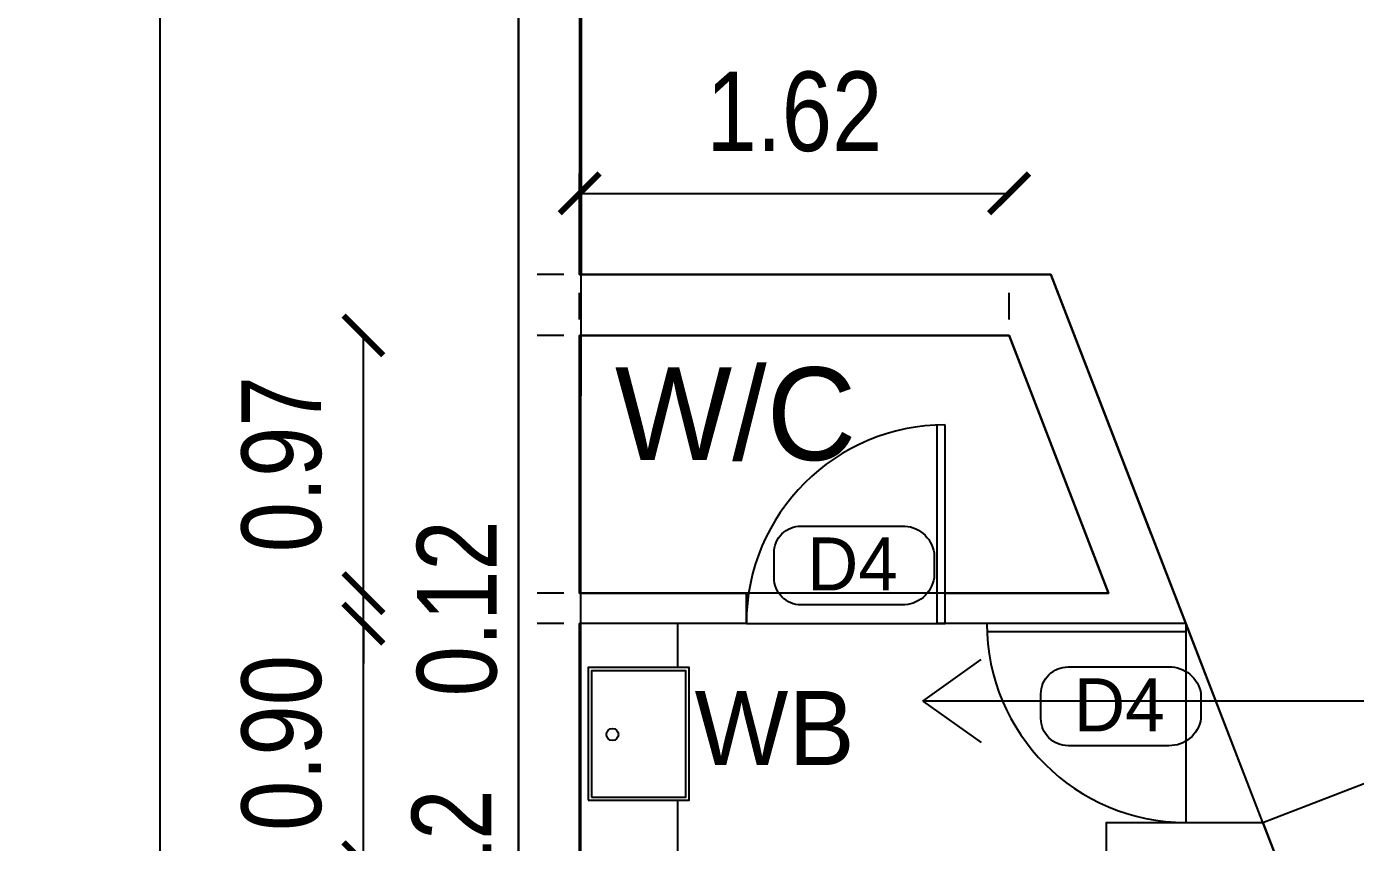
# Model space of a CAD drawing. Header units: metres. Extents: x 1422408 to 2267285, y 4015 to 80428.
# Drawn here: x 2267053.85 to 2267058.86, y 4063.66 to 4066.73 of the extents above; entities that cross this region are included whole.
import ezdxf
from ezdxf.enums import TextEntityAlignment as Align

# ---------------------------------------------------------------- set-up
doc = ezdxf.new("R2010")
doc.units = ezdxf.units.M
doc.header["$LTSCALE"] = 3.5
doc.header["$MEASUREMENT"] = 0
doc.linetypes.add('DOT2', pattern=[0.125, 0, -0.125])
doc.layers.get('0').update_dxf_attribs({"linetype": 'CONTINUOUS'})
doc.layers.get('DEFPOINTS').update_dxf_attribs({"linetype": 'CONTINUOUS'})
for name, color, linetype in [('A-ANNO-TITLE', 7, 'CONTINUOUS'), ('BLK_1_FLR_0_CARPET_AREA', 10, 'CONTINUOUS'), ('BLK_1_FLR_0_REGULAR_ROOM_1', 117, 'CONTINUOUS'), ('BLK_1_FLR_0_WATER_CLOSET', 213, 'CONTINUOUS'), ('BLK_1_LVL_0_BLDG_FOOT_PRINT', 1, 'CONTINUOUS'), ('BLK_1_LVL_0_SIDE_SETBACK2', 102, 'CONTINUOUS'), ('DOOR', 8, 'CONTINUOUS'), ('ID', 3, 'CONTINUOUS'), ('rm no', 57, 'CONTINUOUS'), ('WALL', 125, 'CONTINUOUS')]:
    doc.layers.add(name, color=color, linetype=linetype)
for name, color, linetype, plot in [('BLK_1_COVERED_AREA', 140, 'CONTINUOUS', False), ('BLK_1_FLR_0_BLT_UP_AREA', 1, 'CONTINUOUS', False), ('BLK_1_MAX_HEIGHT_CAL_SET_BACK', 6, 'CONTINUOUS', False)]:
    doc.layers.add(name, color=color, linetype=linetype, plot=plot)
doc.layers.add('BLK_1_FIRE_TENDER_MOVEMENT', color=161, linetype='CONTINUOUS', lineweight=0)
doc.styles.add('ID', font='GOTHIC.TTF', dxfattribs={"width": 0.85})
doc.styles.add('USA TEXT', font='GOTHIC.TTF')
doc.dimstyles.new('1-100-ID', dxfattribs={"dimtxt": 0.3, "dimasz": 0.15, "dimexe": 0.1, "dimexo": 0.06, "dimgap": 0.15, "dimtad": 1, "dimzin": 3, "dimdsep": 46, "dimtxsty": 'ID', "dimblk": 'ARCHTICK', "dimcen": 0, "dimclrd": 252, "dimclre": 252, "dimclrt": 3, "dimadec": 0, "dimazin": 0, "dimtfac": 1, "dimtix": 1, "dimtmove": 2, "dimatfit": 3, "dimldrblk": 'OPEN90', "dimfxl": 0, "dimtolj": 1, "dimtzin": 0, "dimarcsym": 0})
doc.dimstyles.get("Standard").update_dxf_attribs({"dimtxt": 0.18, "dimasz": 0.18, "dimexe": 0.18, "dimexo": 0.0625, "dimgap": 0.09, "dimtad": 0, "dimtih": 1, "dimtoh": 1, "dimdec": 4, "dimzin": 0, "dimdsep": 46, "dimtxsty": 'Standard', "dimcen": 0.09, "dimadec": 0, "dimazin": 0, "dimtfac": 1, "dimtdec": 4, "dimtofl": 0, "dimtmove": 0, "dimatfit": 3, "dimfxl": 1, "dimtolj": 1, "dimtzin": 0, "dimarcsym": 0})

# ---------------------------------------------------------------- blocks, each defined once
blk = doc.blocks.new('_ArchTick')
at = {"color": 0, "linetype": 'ByBlock', "const_width": 0.15}
blk.add_lwpolyline([(-0.5, -0.5), (0.5, 0.5)], dxfattribs=at)
blk = doc.blocks.new('*D138')
at = {"layer": 'DEFPOINTS', "color": 0, "ltscale": 400, "transparency": 16777216}
for p in [(2267056.4871, 4070.1532), (2267061.4699, 4054.9082), (2267066.6753, 4054.9082)]:
    blk.add_point(p, dxfattribs=at)
at = {"layer": 'ID', "color": 252, "linetype": 'DOT2', "lineweight": -2, "ltscale": 400, "transparency": 16777216}
for p, q in [((2267056.5471, 4070.1532), (2267066.7753, 4070.1532)), ((2267061.5299, 4054.9082), (2267066.7753, 4054.9082))]:
    blk.add_line(p, q, dxfattribs=at)
at = {"layer": 'ID', "color": 252, "lineweight": -2, "ltscale": 400, "transparency": 16777216}
blk.add_line((2267066.6753, 4070.1532), (2267066.6753, 4054.9082), dxfattribs=at)
at = {"layer": 'ID', "color": 252, "lineweight": -2, "ltscale": 400, "transparency": 16777216, "xscale": 0.15, "yscale": 0.15, "zscale": 0.15}
for p, rotation in [((2267066.6753, 4070.1532), 90), ((2267066.6753, 4054.9082), 270)]:
    blk.add_blockref('_ArchTick', p, dxfattribs=dict(at, rotation=rotation))
at = {"layer": 'ID', "color": 3, "ltscale": 400, "transparency": 16777216, "insert": (2267066.3678, 4062.5307), "char_height": 0.3, "attachment_point": 5, "rotation": 90, "style": 'ID'}
blk.add_mtext('\\A1;15.25', dxfattribs=at)
blk = doc.blocks.new('_Open90')
at = {"color": 0, "linetype": 'ByBlock', "lineweight": -2}
for p, q in [((-0.5, 0.5), (0, 0)), ((0, 0), (-1, 0)), ((0, 0), (-0.5, -0.5))]:
    blk.add_line(p, q, dxfattribs=at)
blk = doc.blocks.new('*D143')
at = {"layer": 'DEFPOINTS', "color": 0, "ltscale": 400, "transparency": 16777216}
for p in [(2267055.7299, 4070.3832), (2267067.3989, 4070.3832), (2267061.4056, 4039.2132)]:
    blk.add_point(p, dxfattribs=at)
at = {"layer": 'ID', "color": 252, "linetype": 'DOT2', "lineweight": -2, "ltscale": 400, "transparency": 16777216}
for p, q in [((2267055.7899, 4070.3832), (2267067.4989, 4070.3832)), ((2267061.4656, 4039.2132), (2267067.4989, 4039.2132))]:
    blk.add_line(p, q, dxfattribs=at)
at = {"layer": 'ID', "color": 252, "lineweight": -2, "ltscale": 400, "transparency": 16777216}
blk.add_line((2267067.3989, 4039.2132), (2267067.3989, 4070.3832), dxfattribs=at)
at = {"layer": 'ID', "color": 252, "lineweight": -2, "ltscale": 400, "transparency": 16777216, "xscale": 0.15, "yscale": 0.15, "zscale": 0.15}
for p, rotation in [((2267067.3989, 4070.3832), 90), ((2267067.3989, 4039.2132), 270)]:
    blk.add_blockref('_ArchTick', p, dxfattribs=dict(at, rotation=rotation))
at = {"layer": 'ID', "color": 3, "ltscale": 400, "transparency": 16777216, "insert": (2267067.0913, 4054.7982), "char_height": 0.3, "attachment_point": 5, "rotation": 90, "style": 'ID'}
blk.add_mtext('\\A1;31.17', dxfattribs=at)
blk = doc.blocks.new('*D94')
at = {"layer": 'DEFPOINTS', "color": 0, "ltscale": 400, "transparency": 16777216}
for p in [(2267053.55, 4065.7989), (2267055.931, 4065.7989), (2267055.931, 4065.5689)]:
    blk.add_point(p, dxfattribs=at)
at = {"layer": 'ID', "color": 252, "lineweight": -2, "ltscale": 400, "transparency": 16777216}
for p, q in [((2267053.55, 4065.7989), (2267053.55, 4065.9489)), ((2267053.55, 4065.5689), (2267053.55, 4065.7989)), ((2267053.55, 4065.5689), (2267053.55, 4065.4189))]:
    blk.add_line(p, q, dxfattribs=at)
at = {"layer": 'ID', "color": 252, "linetype": 'DOT2', "lineweight": -2, "ltscale": 400, "transparency": 16777216}
for p, q in [((2267055.871, 4065.7989), (2267053.45, 4065.7989)), ((2267055.871, 4065.5689), (2267053.45, 4065.5689))]:
    blk.add_line(p, q, dxfattribs=at)
at = {"layer": 'ID', "color": 252, "lineweight": -2, "ltscale": 400, "transparency": 16777216, "xscale": 0.15, "yscale": 0.15, "zscale": 0.15}
for p, rotation in [((2267053.55, 4065.7989), 270), ((2267053.55, 4065.5689), 90)]:
    blk.add_blockref('_ArchTick', p, dxfattribs=dict(at, rotation=rotation))
at = {"layer": 'ID', "color": 3, "ltscale": 400, "transparency": 16777216, "insert": (2267053.2424, 4065.6839), "char_height": 0.3, "attachment_point": 5, "rotation": 90, "style": 'ID'}
blk.add_mtext('\\A1;0.23', dxfattribs=at)
blk = doc.blocks.new('*D95')
at = {"layer": 'DEFPOINTS', "color": 0, "ltscale": 400, "transparency": 16777216}
for p in [(2267053.55, 4070.1532), (2267055.701, 4070.1532), (2267055.931, 4065.7989)]:
    blk.add_point(p, dxfattribs=at)
at = {"layer": 'ID', "color": 252, "linetype": 'DOT2', "lineweight": -2, "ltscale": 400, "transparency": 16777216}
for p, q in [((2267055.641, 4070.1532), (2267053.45, 4070.1532)), ((2267055.871, 4065.7989), (2267053.45, 4065.7989))]:
    blk.add_line(p, q, dxfattribs=at)
at = {"layer": 'ID', "color": 252, "lineweight": -2, "ltscale": 400, "transparency": 16777216}
blk.add_line((2267053.55, 4065.7989), (2267053.55, 4070.1532), dxfattribs=at)
at = {"layer": 'ID', "color": 252, "lineweight": -2, "ltscale": 400, "transparency": 16777216, "xscale": 0.15, "yscale": 0.15, "zscale": 0.15}
for p, rotation in [((2267053.55, 4070.1532), 90), ((2267053.55, 4065.7989), 270)]:
    blk.add_blockref('_ArchTick', p, dxfattribs=dict(at, rotation=rotation))
at = {"layer": 'ID', "color": 3, "ltscale": 400, "transparency": 16777216, "insert": (2267053.2424, 4067.9761), "char_height": 0.3, "attachment_point": 5, "rotation": 90, "style": 'ID'}
blk.add_mtext('\\A1;4.35', dxfattribs=at)
blk = doc.blocks.new('*D108')
at = {"layer": 'DEFPOINTS', "color": 0, "ltscale": 400, "transparency": 16777216}
for p in [(2267055.1161, 4063.5818), (2267055.931, 4063.5818), (2267055.931, 4063.4668)]:
    blk.add_point(p, dxfattribs=at)
at = {"layer": 'ID', "color": 252, "lineweight": -2, "ltscale": 400, "transparency": 16777216}
for p, q in [((2267055.1161, 4063.5818), (2267055.1161, 4063.7318)), ((2267055.1161, 4063.4668), (2267055.1161, 4063.5818)), ((2267055.1161, 4063.4668), (2267055.1161, 4063.3168))]:
    blk.add_line(p, q, dxfattribs=at)
at = {"layer": 'ID', "color": 252, "linetype": 'DOT2', "lineweight": -2, "ltscale": 400, "transparency": 16777216}
for p, q in [((2267055.871, 4063.5818), (2267055.0161, 4063.5818)), ((2267055.871, 4063.4668), (2267055.0161, 4063.4668))]:
    blk.add_line(p, q, dxfattribs=at)
at = {"layer": 'ID', "color": 252, "lineweight": -2, "ltscale": 400, "transparency": 16777216, "xscale": 0.15, "yscale": 0.15, "zscale": 0.15}
for p, rotation in [((2267055.1161, 4063.5818), 270), ((2267055.1161, 4063.4668), 90)]:
    blk.add_blockref('_ArchTick', p, dxfattribs=dict(at, rotation=rotation))
at = {"layer": 'ID', "color": 3, "ltscale": 400, "transparency": 16777216, "insert": (2267055.4501, 4063.5243), "char_height": 0.3, "attachment_point": 5, "rotation": 90, "style": 'ID'}
blk.add_mtext('\\A1;0.12', dxfattribs=at)
blk = doc.blocks.new('*D109')
at = {"layer": 'DEFPOINTS', "color": 0, "ltscale": 400, "transparency": 16777216}
for p in [(2267055.1161, 4064.4818), (2267055.931, 4064.4818), (2267055.931, 4063.5818)]:
    blk.add_point(p, dxfattribs=at)
at = {"layer": 'ID', "color": 252, "lineweight": -2, "ltscale": 400, "transparency": 16777216}
for p, q in [((2267055.1161, 4064.4818), (2267055.1161, 4064.6318)), ((2267055.1161, 4063.5818), (2267055.1161, 4064.4818)), ((2267055.1161, 4063.5818), (2267055.1161, 4063.4318))]:
    blk.add_line(p, q, dxfattribs=at)
at = {"layer": 'ID', "color": 252, "linetype": 'DOT2', "lineweight": -2, "ltscale": 400, "transparency": 16777216}
for p, q in [((2267055.871, 4064.4818), (2267055.0161, 4064.4818)), ((2267055.871, 4063.5818), (2267055.0161, 4063.5818))]:
    blk.add_line(p, q, dxfattribs=at)
at = {"layer": 'ID', "color": 252, "lineweight": -2, "ltscale": 400, "transparency": 16777216, "xscale": 0.15, "yscale": 0.15, "zscale": 0.15}
for p, rotation in [((2267055.1161, 4064.4818), 270), ((2267055.1161, 4063.5818), 90)]:
    blk.add_blockref('_ArchTick', p, dxfattribs=dict(at, rotation=rotation))
at = {"layer": 'ID', "color": 3, "ltscale": 400, "transparency": 16777216, "insert": (2267054.8086, 4064.0318), "char_height": 0.3, "attachment_point": 5, "rotation": 90, "style": 'ID'}
blk.add_mtext('\\A1;0.90', dxfattribs=at)
blk = doc.blocks.new('*D110')
at = {"layer": 'DEFPOINTS', "color": 0, "ltscale": 400, "transparency": 16777216}
for p in [(2267055.1161, 4064.5968), (2267055.931, 4064.5968), (2267055.931, 4064.4818)]:
    blk.add_point(p, dxfattribs=at)
at = {"layer": 'ID', "color": 252, "lineweight": -2, "ltscale": 400, "transparency": 16777216}
for p, q in [((2267055.1161, 4064.5968), (2267055.1161, 4064.7468)), ((2267055.1161, 4064.4818), (2267055.1161, 4064.5968)), ((2267055.1161, 4064.4818), (2267055.1161, 4064.3318))]:
    blk.add_line(p, q, dxfattribs=at)
at = {"layer": 'ID', "color": 252, "linetype": 'DOT2', "lineweight": -2, "ltscale": 400, "transparency": 16777216}
for p, q in [((2267055.871, 4064.5968), (2267055.0161, 4064.5968)), ((2267055.871, 4064.4818), (2267055.0161, 4064.4818))]:
    blk.add_line(p, q, dxfattribs=at)
at = {"layer": 'ID', "color": 252, "lineweight": -2, "ltscale": 400, "transparency": 16777216, "xscale": 0.15, "yscale": 0.15, "zscale": 0.15}
for p, rotation in [((2267055.1161, 4064.5968), 270), ((2267055.1161, 4064.4818), 90)]:
    blk.add_blockref('_ArchTick', p, dxfattribs=dict(at, rotation=rotation))
at = {"layer": 'ID', "color": 3, "ltscale": 400, "transparency": 16777216, "insert": (2267055.4698, 4064.5393), "char_height": 0.3, "attachment_point": 5, "rotation": 90, "style": 'ID'}
blk.add_mtext('\\A1;0.12', dxfattribs=at)
blk = doc.blocks.new('*D111')
at = {"layer": 'DEFPOINTS', "color": 0, "ltscale": 400, "transparency": 16777216}
for p in [(2267055.1161, 4065.5689), (2267055.931, 4065.5689), (2267055.931, 4064.5968)]:
    blk.add_point(p, dxfattribs=at)
at = {"layer": 'ID', "color": 252, "linetype": 'DOT2', "lineweight": -2, "ltscale": 400, "transparency": 16777216}
for p, q in [((2267055.871, 4065.5689), (2267055.0161, 4065.5689)), ((2267055.871, 4064.5968), (2267055.0161, 4064.5968))]:
    blk.add_line(p, q, dxfattribs=at)
at = {"layer": 'ID', "color": 252, "lineweight": -2, "ltscale": 400, "transparency": 16777216}
blk.add_line((2267055.1161, 4064.5968), (2267055.1161, 4065.5689), dxfattribs=at)
at = {"layer": 'ID', "color": 252, "lineweight": -2, "ltscale": 400, "transparency": 16777216, "xscale": 0.15, "yscale": 0.15, "zscale": 0.15}
for p, rotation in [((2267055.1161, 4065.5689), 90), ((2267055.1161, 4064.5968), 270)]:
    blk.add_blockref('_ArchTick', p, dxfattribs=dict(at, rotation=rotation))
at = {"layer": 'ID', "color": 3, "ltscale": 400, "transparency": 16777216, "insert": (2267054.8086, 4065.0828), "char_height": 0.3, "attachment_point": 5, "rotation": 90, "style": 'ID'}
blk.add_mtext('\\A1;0.97', dxfattribs=at)
blk = doc.blocks.new('*D122')
at = {"layer": 'DEFPOINTS', "color": 0, "ltscale": 400, "transparency": 16777216}
for p in [(2267053.55, 4065.5689), (2267056.2454, 4065.5689), (2267056.2454, 4062.4946)]:
    blk.add_point(p, dxfattribs=at)
at = {"layer": 'ID', "color": 252, "linetype": 'DOT2', "lineweight": -2, "ltscale": 400, "transparency": 16777216}
for p, q in [((2267056.1854, 4065.5689), (2267053.45, 4065.5689)), ((2267056.1854, 4062.4946), (2267053.45, 4062.4946))]:
    blk.add_line(p, q, dxfattribs=at)
at = {"layer": 'ID', "color": 252, "lineweight": -2, "ltscale": 400, "transparency": 16777216}
blk.add_line((2267053.55, 4062.4946), (2267053.55, 4065.5689), dxfattribs=at)
at = {"layer": 'ID', "color": 252, "lineweight": -2, "ltscale": 400, "transparency": 16777216, "xscale": 0.15, "yscale": 0.15, "zscale": 0.15}
for p, rotation in [((2267053.55, 4065.5689), 90), ((2267053.55, 4062.4946), 270)]:
    blk.add_blockref('_ArchTick', p, dxfattribs=dict(at, rotation=rotation))
at = {"layer": 'ID', "color": 3, "ltscale": 400, "transparency": 16777216, "insert": (2267053.2424, 4064.0318), "char_height": 0.3, "attachment_point": 5, "rotation": 90, "style": 'ID'}
blk.add_mtext('\\A1;3.07', dxfattribs=at)
blk = doc.blocks.new('*D123')
at = {"layer": 'DEFPOINTS', "color": 0, "ltscale": 400, "transparency": 16777216}
for p in [(2267057.5496, 4066.1043), (2267055.931, 4065.5689), (2267057.5496, 4065.5689)]:
    blk.add_point(p, dxfattribs=at)
at = {"layer": 'ID', "color": 252, "linetype": 'DOT2', "lineweight": -2, "ltscale": 400, "transparency": 16777216}
for p, q in [((2267055.931, 4065.6289), (2267055.931, 4066.2043)), ((2267057.5496, 4065.6289), (2267057.5496, 4066.2043))]:
    blk.add_line(p, q, dxfattribs=at)
at = {"layer": 'ID', "color": 252, "lineweight": -2, "ltscale": 400, "transparency": 16777216}
blk.add_line((2267055.931, 4066.1043), (2267057.5496, 4066.1043), dxfattribs=at)
at = {"layer": 'ID', "color": 252, "lineweight": -2, "ltscale": 400, "transparency": 16777216, "xscale": 0.15, "yscale": 0.15, "zscale": 0.15, "rotation": 180}
blk.add_blockref('_ArchTick', (2267055.931, 4066.1043), dxfattribs=at)
at = {"layer": 'ID', "color": 252, "lineweight": -2, "ltscale": 400, "transparency": 16777216, "xscale": 0.15, "yscale": 0.15, "zscale": 0.15}
blk.add_blockref('_ArchTick', (2267057.5496, 4066.1043), dxfattribs=at)
at = {"layer": 'ID', "color": 3, "ltscale": 400, "transparency": 16777216, "insert": (2267056.7403, 4066.4118), "char_height": 0.3, "attachment_point": 5, "style": 'ID'}
blk.add_mtext('\\A1;1.62', dxfattribs=at)
blk = doc.blocks.new('*D302')
at = {"layer": 'BLK_1_MAX_HEIGHT_CAL_SET_BACK', "color": 0, "lineweight": -2, "transparency": 16777216}
for p, q in [((2267055.7935, 4075.9871), (2267054.1688, 4075.9871)), ((2267054.3488, 4075.8071), (2267054.3488, 4057.6648)), ((2267054.3488, 4039.1626), (2267054.3488, 4057.3048)), ((2267055.8685, 4038.9826), (2267054.1688, 4038.9826))]:
    blk.add_line(p, q, dxfattribs=at)
at = {"layer": 'BLK_1_MAX_HEIGHT_CAL_SET_BACK', "color": 0, "transparency": 16777216}
for points in [[(2267054.3188, 4075.8071), (2267054.3788, 4075.8071), (2267054.3488, 4075.9871)], [(2267054.3188, 4039.1626), (2267054.3788, 4039.1626), (2267054.3488, 4038.9826)]]:
    blk.add_solid(points, dxfattribs=at)
at = {"layer": 'DEFPOINTS', "color": 0, "transparency": 16777216}
for p in [(2267054.3488, 4075.9871), (2267055.856, 4075.9871), (2267055.931, 4038.9826)]:
    blk.add_point(p, dxfattribs=at)
at = {"layer": 'BLK_1_MAX_HEIGHT_CAL_SET_BACK', "color": 0, "transparency": 16777216, "insert": (2267054.3488, 4057.4848), "char_height": 0.18, "attachment_point": 5}
blk.add_mtext('\\A1;37.0045', dxfattribs=at)

msp = doc.modelspace()

# ---------------------------------------------------------------- linework, layer by layer
at = {"layer": 'BLK_1_COVERED_AREA'}
msp.add_lwpolyline([(2267038.93293, 4038.98323), (2267064.95356, 4038.98323), (2267064.95356, 4047.05791), (2267061.1333, 4056.93823), (2267055.93293, 4056.93823), (2267055.9386, 4070.38323), (2267030.93293, 4070.38323), (2267030.93293, 4059.18652), (2267032.77373, 4054.45823), (2267038.93293, 4054.45823)], close=True, dxfattribs=at)
at = {"layer": 'BLK_1_FIRE_TENDER_MOVEMENT'}
msp.add_lwpolyline([(2267064.95356, 4038.98324), (2267068.45356, 4038.98335), (2267068.45356, 4047.711), (2267059.68725, 4070.38323), (2267055.93861, 4070.38323), (2267055.93861, 4065.7989), (2267057.70729, 4065.7989), (2267064.95356, 4047.05791)], close=True, dxfattribs=at)
at = {"layer": 'BLK_1_FLR_0_BLT_UP_AREA', "color": 45}
msp.add_lwpolyline([(2267038.93293, 4038.98323), (2267064.95356, 4038.98323), (2267064.95356, 4047.05791), (2267061.1333, 4056.93823), (2267055.93293, 4056.93823), (2267055.9386, 4070.38323), (2267030.93293, 4070.38323), (2267030.93293, 4059.18652), (2267032.77373, 4054.45823), (2267038.93293, 4054.45823)], close=True, dxfattribs=at)
at = {"layer": 'BLK_1_FLR_0_CARPET_AREA', "color": 14}
msp.add_lwpolyline([(2267044.74603, 4070.15323), (2267050.11603, 4070.15323), (2267050.11603, 4069.58523), (2267050.41603, 4069.58523), (2267050.41603, 4070.15323), (2267055.70103, 4070.15323), (2267055.70103, 4070.03523), (2267055.05803, 4070.03523), (2267055.05803, 4069.73523), (2267055.70103, 4069.73523), (2267055.70103, 4062.72823), (2267054.52603, 4062.72823), (2267054.52603, 4062.33823), (2267055.70103, 4062.33823), (2267055.70103, 4055.65823), (2267055.93103, 4055.65823), (2267055.93103, 4056.70823), (2267058.33103, 4056.70823), (2267058.33103, 4054.90823), (2267055.70103, 4054.90823)], dxfattribs=at)
msp.add_lwpolyline([(2267055.93103, 4062.4946), (2267057.05146, 4062.4946), (2267057.05222, 4063.58175), (2267057.1657, 4063.58175), (2267057.16646, 4062.4946), (2267058.73693, 4062.4946), (2267058.36146, 4063.46675), (2267057.91646, 4063.46675), (2267057.91646, 4063.73175), (2267058.50567, 4063.73175), (2267058.21657, 4064.48175), (2267057.30935, 4064.48175), (2267057.30935, 4064.59675), (2267057.92503, 4064.59675), (2267057.54956, 4065.5689), (2267055.93103, 4065.5689), (2267055.93103, 4064.59675), (2267056.55935, 4064.59675), (2267056.55935, 4064.48175), (2267055.93103, 4064.48175), (2267055.93103, 4063.58175), (2267056.30146, 4063.58175), (2267056.30146, 4063.46675), (2267055.93103, 4063.46675)], close=True, dxfattribs=at)
at = {"layer": 'BLK_1_FLR_0_REGULAR_ROOM_1', "color": 4}
msp.add_lwpolyline([(2267039.16103, 4039.21323), (2267055.70103, 4039.20823), (2267055.70103, 4054.90823), (2267058.33103, 4054.90823), (2267058.33103, 4056.70823), (2267055.70103, 4056.70823), (2267055.70103, 4070.15823), (2267042.79103, 4070.15323), (2267042.79103, 4062.75823), (2267039.16103, 4062.75823)], close=True, dxfattribs=at)
at = {"layer": 'BLK_1_FLR_0_WATER_CLOSET'}
msp.add_lwpolyline([(2267055.93103, 4064.59675), (2267055.93103, 4065.5689), (2267057.54956, 4065.5689), (2267057.92503, 4064.59675)], close=True, dxfattribs=at)
at = {"layer": 'BLK_1_LVL_0_BLDG_FOOT_PRINT'}
msp.add_lwpolyline([(2267057.70729, 4065.7989), (2267055.93103, 4065.7989), (2267055.9386, 4070.38323), (2267030.93293, 4070.38323), (2267030.93293, 4059.18652), (2267032.77373, 4054.45823), (2267038.93293, 4054.45823), (2267038.93293, 4051.25783), (2267036.53103, 4051.25783), (2267036.53103, 4048.05783), (2267035.93103, 4048.05783), (2267035.93103, 4043.85783), (2267036.33103, 4043.85783), (2267036.33103, 4042.25783), (2267038.93293, 4042.25783), (2267038.93293, 4038.98323), (2267064.95356, 4038.98323), (2267064.95356, 4047.05791)], close=True, dxfattribs=at)
at = {"layer": 'BLK_1_LVL_0_SIDE_SETBACK2'}
msp.add_lwpolyline([(2267064.95356, 4038.98323), (2267064.95356, 4047.05791), (2267057.70729, 4065.7989), (2267055.93103, 4065.7989), (2267055.93859, 4070.38323), (2267064.94017, 4070.38323), (2267075.95256, 4038.98353)], close=True, dxfattribs=at)
at = {"layer": 'DOOR'}
for p, q in [((2267057.279, 4064.48175), (2267057.279, 4065.23175)), ((2267057.30935, 4064.48175), (2267057.30935, 4065.23175)), ((2267056.55935, 4064.48175), (2267057.30935, 4064.48175)), ((2267057.30935, 4064.48175), (2267057.279, 4064.48175)), ((2267058.216, 4064.48175), (2267057.466, 4064.48175)), ((2267058.216, 4064.48175), (2267058.216, 4063.73175)), ((2267058.50567, 4063.73175), (2267058.216, 4064.48175)), ((2267058.216, 4064.4514), (2267057.466, 4064.4514))]:
    msp.add_line(p, q, dxfattribs=at)
for centre, start, end in [((2267057.30935, 4064.48175), 90, 180), ((2267058.216, 4064.48175), 180, 270)]:
    msp.add_arc(centre, 0.75, start, end, dxfattribs=at)
at = {"layer": 'ID', "color": 8, "ltscale": 400}
for p, q in [((2267056.30146, 4064.31593), (2267056.30146, 4064.48175)), ((2267056.30146, 4063.58175), (2267056.30146, 4063.81603))]:
    msp.add_line(p, q, dxfattribs=at)
for points in [[(2267055.96323, 4063.81603), (2267056.34368, 4063.81603), (2267056.34368, 4064.31593), (2267055.96323, 4064.31593)], [(2267055.97523, 4063.82803), (2267056.33168, 4063.82803), (2267056.33168, 4064.30393), (2267055.97523, 4064.30393)]]:
    msp.add_lwpolyline(points, close=True, dxfattribs=at)
at = {"layer": 'ID', "color": 6, "ltscale": 400}
for points in [[(2267057.22486, 4064.18983), (2267057.44442, 4064.34625)], [(2267060.29295, 4064.18983), (2267057.22486, 4064.18983)], [(2267057.22486, 4064.18983), (2267057.44442, 4064.0334)]]:
    msp.add_lwpolyline(points, dxfattribs=at)
at = {"layer": 'ID', "color": 0, "ltscale": 400}
msp.add_lwpolyline([(2267058.50567, 4063.73175), (2267059.43851, 4064.09204), (2267061.00022, 4060.04852), (2267060.06738, 4059.68823)], dxfattribs=at)
at = {"layer": 'ID', "color": 8, "ltscale": 400}
msp.add_circle((2267056.05438, 4064.06384), 0.02264, dxfattribs=at)
at = {"layer": 'rm no', "color": 205}
for points in [[(2267056.66368, 4064.70191), (2267056.66368, 4064.74834, -1), (2267056.66368, 4064.74834, -0.415431), (2267056.7659, 4064.84996), (2267057.14531, 4064.84996, -0.3781048), (2267057.26678, 4064.74834), (2267057.26678, 4064.65487, -0.3771862), (2267057.14531, 4064.55265), (2267057.14531, 4064.55265), (2267056.7659, 4064.55265, -0.4142136), (2267056.66368, 4064.65487), (2267056.66368, 4064.74834)], [(2267057.66973, 4064.1707), (2267057.66973, 4064.21714, -1), (2267057.66973, 4064.21714, -0.415431), (2267057.77195, 4064.31876), (2267058.15136, 4064.31876, -0.3781048), (2267058.27283, 4064.21714), (2267058.27283, 4064.12367, -0.3771862), (2267058.15136, 4064.02144), (2267058.15136, 4064.02144), (2267057.77195, 4064.02144, -0.4142136), (2267057.66973, 4064.12367), (2267057.66973, 4064.21714)]]:
    msp.add_lwpolyline(points, format="xyb", dxfattribs=at)
at = {"layer": 'WALL', "ltscale": 400}
for p, q in [((2267055.93103, 4070.38323), (2267055.93103, 4065.7989)), ((2267055.70103, 4070.15323), (2267055.70103, 4058.70823)), ((2267055.93103, 4065.7989), (2267057.70729, 4065.7989)), ((2267058.08573, 4064.81906), (2267057.70729, 4065.7989)), ((2267055.93103, 4065.5689), (2267057.54956, 4065.5689)), ((2267055.93103, 4064.59675), (2267055.93103, 4065.5689)), ((2267057.92503, 4064.59675), (2267057.54956, 4065.5689)), ((2267055.93103, 4064.59675), (2267056.55935, 4064.59675)), ((2267056.55935, 4064.48175), (2267056.55935, 4064.59675)), ((2267057.30935, 4064.59675), (2267057.92503, 4064.59675)), ((2267057.30935, 4064.48175), (2267057.30935, 4064.59675)), ((2267055.93103, 4063.58175), (2267055.93103, 4064.48175)), ((2267056.55935, 4064.48175), (2267055.93103, 4064.48175)), ((2267057.51419, 4064.48175), (2267057.30935, 4064.48175)), ((2267057.91646, 4063.46675), (2267057.91646, 4063.73175)), ((2267057.91646, 4063.73175), (2267058.50567, 4063.73175))]:
    msp.add_line(p, q, dxfattribs=at)
for points in [[(2267055.93103, 4065.7989), (2267057.70729, 4065.7989), (2267058.216, 4064.48175), (2267057.30935, 4064.48175)], [(2267056.55935, 4064.48175), (2267055.93103, 4064.48175)], [(2267058.50567, 4063.73175), (2267060.06738, 4059.68823), (2267059.82083, 4059.68823)]]:
    msp.add_lwpolyline(points, dxfattribs=at)

# ---------------------------------------------------------------- texts
at = {"layer": 'A-ANNO-TITLE', "color": 0, "style": 'USA TEXT'}
for s, height, p in [('W/C', 0.35, (2267056.06402, 4065.09842)), ('WB', 0.28, (2267056.36435, 4063.94822))]:
    msp.add_text(s, height=height, dxfattribs=at).set_placement(p)
at = {"layer": 'rm no', "style": 'USA TEXT'}
for p in [(2267056.95908, 4064.60687), (2267057.96513, 4064.07566)]:
    msp.add_attdef('D4', text='L0-09W1', height=0.2, dxfattribs=at).set_placement(p, align=Align.CENTER)

# ---------------------------------------------------------------- dimensions: what is measured, and where the dimension line sits
at = {"layer": 'BLK_1_MAX_HEIGHT_CAL_SET_BACK', "color": 6}
dim = msp.add_linear_dim(base=(2267054.34884, 4075.98706), p1=(2267055.93103, 4038.98257), p2=(2267055.85603, 4075.98706), angle=90, dimstyle='Standard', dxfattribs=at)
dim.commit()
dim.dimension.update_dxf_attribs({"geometry": '*D302', "text_midpoint": (2267054.34884, 4057.48482)})
at = {"layer": 'ID', "ltscale": 400}
for base, p1, p2, angle, picture, middle in [((2267067.39886, 4070.38323), (2267061.4056, 4039.21323), (2267055.72995, 4070.38323), 270, '*D143', (2267067.09132, 4054.79823)), ((2267053.54999, 4070.15323), (2267055.93103, 4065.7989), (2267055.70103, 4070.15323), 90, '*D95', (2267053.24245, 4067.97607)), ((2267066.6753281099, 4054.9082309076), (2267056.4870711062, 4070.1532309076), (2267061.469890601, 4054.9082309076), 90, '*D138', (2267066.3677822221, 4062.530730907)), ((2267053.54999, 4065.7989), (2267055.93103, 4065.5689), (2267055.93103, 4065.7989), 90, '*D94', (2267053.24245, 4065.6839)), ((2267053.54999, 4065.5689), (2267056.2454, 4062.4946), (2267056.2454, 4065.5689), 90, '*D122', (2267053.24245, 4064.03175))]:
    dim = msp.add_linear_dim(base=base, p1=p1, p2=p2, angle=angle, dimstyle='1-100-ID', dxfattribs=at)
    dim.commit()
    dim.dimension.update_dxf_attribs({"geometry": picture, "text_midpoint": middle})
at = {"layer": 'ID', "color": 6, "ltscale": 400}
dim = msp.add_linear_dim(base=(2267057.54956, 4066.10427), p1=(2267055.93103, 4065.5689), p2=(2267057.54956, 4065.5689), dimstyle='1-100-ID', dxfattribs=at)
dim.commit()
dim.dimension.update_dxf_attribs({"geometry": '*D123', "text_midpoint": (2267056.74029, 4066.41181)})
for base, p1, p2, picture, middle in [((2267055.11612, 4065.5689), (2267055.93103, 4064.59675), (2267055.93103, 4065.5689), '*D111', (2267054.80857, 4065.08283)), ((2267055.11612, 4064.48175), (2267055.93103, 4063.58175), (2267055.93103, 4064.48175), '*D109', (2267054.80857, 4064.03175))]:
    dim = msp.add_linear_dim(base=base, p1=p1, p2=p2, angle=90, dimstyle='1-100-ID', dxfattribs=at)
    dim.commit()
    dim.dimension.update_dxf_attribs({"geometry": picture, "text_midpoint": middle})
for base, p1, p2, picture, middle in [((2267055.1161184502, 4064.5967510815), (2267055.9310266352, 4064.4817510815), (2267055.9310266352, 4064.5967510815), '*D110', (2267055.4697673451, 4064.5392510815)), ((2267055.1161184502, 4063.5817510815), (2267055.9310266352, 4063.4667510815), (2267055.9310266352, 4063.5817510815), '*D108', (2267055.450056388, 4063.5242510815))]:
    dim = msp.add_linear_dim(base=base, p1=p1, p2=p2, angle=90, dimstyle='1-100-ID', dxfattribs=at)
    dim.commit()
    dim.dimension.update_dxf_attribs({"geometry": picture, "text_midpoint": middle, "dimtype": 160})

doc.saveas('drawing.dxf')
